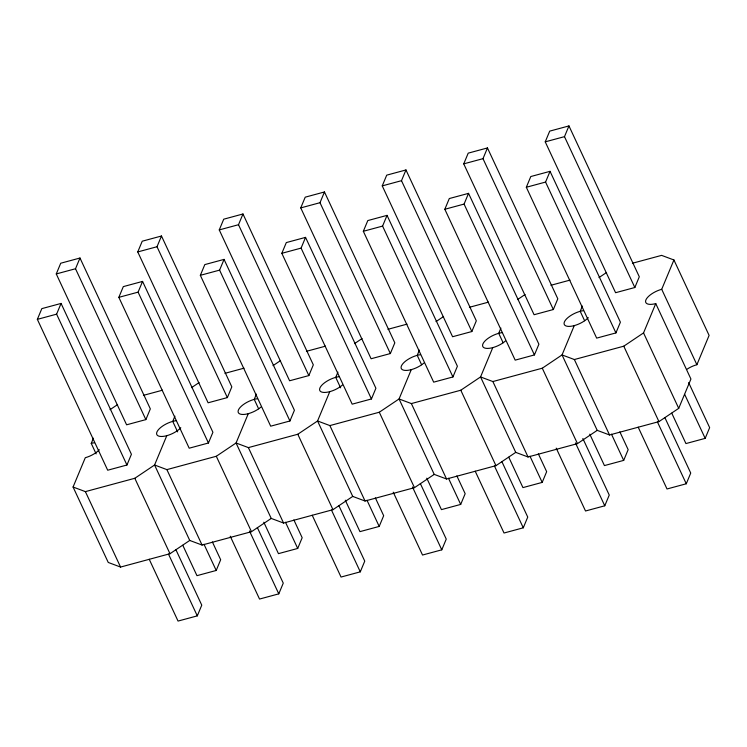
<?xml version="1.0" encoding="UTF-8"?>
<svg xmlns="http://www.w3.org/2000/svg" width="747" height="747" viewBox="0 0 747 747"><rect width="100%" height="100%" fill="white"/><g stroke="black" fill="none" stroke-linecap="round" stroke-linejoin="round"><path stroke-width="1.12" d="M37.35 319.361L41.823 308.632L61.067 303.431L131.416 454.288L126.943 465.017L107.699 470.218L37.35 319.361L56.604 314.16L61.067 303.431M56.268 273.944L60.731 263.224L79.985 258.023L150.334 408.88L145.861 419.609L126.607 424.81L56.268 273.944L75.512 268.743L79.985 258.023M118.848 297.343L123.311 286.615L142.565 281.414L212.914 432.27L208.441 442.999L189.196 448.2L118.848 297.343L138.092 292.142L142.565 281.414M137.756 251.935L142.229 241.206L161.483 236.005L231.822 386.862L227.359 397.591L208.105 402.792L137.756 251.935L157.01 246.734L161.483 236.005M632.41 263.252L661.609 255.371L673.925 259.975L661.711 289.294A14.296 5.696 -25 0 0 645.903 299.911A14.296 5.696 -25 0 0 655.754 303.59L690.928 379.028L678.715 408.348L658.947 421.616L609.543 434.969L597.217 430.356L577.459 443.634L528.045 456.977L515.729 452.374L495.961 465.652L446.547 478.995L434.231 474.392L414.464 487.67L365.05 501.013L352.733 496.41L332.966 509.678L283.561 523.031L271.236 518.427L251.478 531.696L202.064 545.049L189.747 540.445L169.98 553.714L120.566 567.066L108.25 562.454L73.075 487.025L85.289 457.706A14.296 5.696 -25 0 0 99.304 449.741M96.13 453.877L91.246 443.41L93.422 438.172M200.345 275.326L204.809 264.597L224.063 259.396L294.411 410.262L289.939 420.981L270.685 426.182L200.345 275.326L219.59 270.125L224.063 259.396M219.254 229.917L223.726 219.188L242.971 213.987L313.32 364.844L308.856 375.573L289.603 380.774L219.254 229.917L238.508 224.716L242.971 213.987M166.786 435.688L154.573 465.007L134.805 478.285L85.391 491.629L73.075 487.025M174.919 416.154L172.744 421.392L177.627 431.869M281.834 253.308L286.306 242.579L305.551 237.378L375.9 388.244L371.436 398.963L352.182 404.164L281.834 253.308L301.088 248.107L305.551 237.378M300.752 207.899L305.215 197.171L324.469 191.97L394.818 342.836L390.345 353.555L371.1 358.756L300.752 207.899L320.005 202.698L324.469 191.97M248.275 413.679L236.061 442.999L216.303 456.268L166.889 469.62L154.573 465.007L189.747 540.445M256.417 394.136L254.232 399.374L258.63 408.805M149.223 559.27L178.047 621.074L197.292 615.873L201.765 605.154L175.872 549.624M182.791 545.282L196.956 575.666L216.21 570.465L220.673 559.736L212.372 541.93M363.331 231.29L367.804 220.57L387.049 215.369L457.397 366.226L452.934 376.955L433.68 382.156L363.331 231.29L382.585 226.089L387.049 215.369M382.249 185.882L386.713 175.153L405.966 169.952L476.315 320.818L471.843 331.537L452.589 336.738L382.249 185.882L401.494 180.681L405.966 169.952M329.772 391.661L317.559 420.981L297.792 434.25L248.387 447.602L236.061 442.999L271.236 518.427M337.915 372.118L335.73 377.356L340.613 387.833M230.225 536.206L259.536 599.057L278.79 593.856L283.262 583.136L257.37 527.606M263.803 522.218L278.454 553.648L297.708 548.447L302.171 537.728L293.87 519.912M444.829 209.272L449.292 198.553L468.546 193.352L538.895 344.208L534.422 354.937L515.178 360.138L444.829 209.272L464.074 204.08L468.546 193.352M463.738 163.864L468.21 153.144L487.464 147.943L557.804 298.8L553.34 309.529L534.086 314.73L463.738 163.864L482.992 158.663L487.464 147.943M411.27 369.644L399.057 398.963L379.289 412.232L329.885 425.585L317.559 420.981L352.733 496.41M419.403 350.11L417.228 355.339L421.625 364.769M312.209 515.234L341.034 577.048L360.287 571.847L364.751 561.118L338.858 505.588M345.291 500.21L359.951 531.631L379.196 526.43L383.669 515.71L375.368 497.894M526.327 187.264L530.79 176.535L550.044 171.334L620.393 322.19L615.92 332.919L596.666 338.12L526.327 187.264L545.571 182.063L550.044 171.334M545.235 141.846L549.708 131.127L568.953 125.926L639.301 276.782L634.838 287.511L615.584 292.712L545.235 141.846L564.489 136.654L568.953 125.926M492.768 347.626L480.554 376.946L460.787 390.223L411.373 403.567L399.057 398.963L434.231 474.392M500.901 328.092L498.725 333.321L503.114 342.752M393.221 492.17L422.531 555.03L441.785 549.829L446.248 539.101L420.356 483.58M426.789 478.192L441.449 509.622L460.694 504.421L465.166 493.692L456.856 475.886M574.256 325.608L562.043 354.928L542.285 368.206L492.871 381.549L480.554 376.946L515.729 452.374M582.399 306.074L580.214 311.312L584.612 320.734M475.204 471.198L504.029 533.013L523.274 527.812L527.746 517.083L501.853 461.562M508.772 457.22L522.937 487.604L542.191 482.403L546.655 471.674L538.354 453.868M597.217 430.356L562.043 354.928L574.368 359.531L623.773 346.188L643.541 332.91L655.754 303.59M556.207 448.135L585.517 510.995L604.771 505.794L609.244 495.065L582.856 438.498M589.785 434.156L604.435 465.586L623.689 460.385L628.152 449.657L619.851 431.85M686.941 369.27A14.296 5.696 -25 0 1 696.886 364.723L709.099 335.403L673.925 259.975M638.19 427.172L667.015 488.977L686.269 483.776L690.732 473.056L664.839 417.526M671.768 413.184L685.933 443.569L705.177 438.368L709.65 427.639L688.641 382.595M110.042 409.664L117.578 404.603M191.54 387.646L199.075 382.585M273.038 365.628L280.564 360.577M354.536 343.611L362.062 338.559M436.024 321.593L443.559 316.541M517.522 299.584L525.057 294.523M599.019 277.567L606.545 272.506M143.433 395.35L162.529 390.195M224.931 373.332L244.026 368.178M306.429 351.323L325.515 346.16M387.926 329.306L407.012 324.142M469.415 307.288L488.51 302.133M550.913 285.27L570.008 280.116M661.711 289.294L696.886 364.723M564.489 136.654L634.838 287.511M684.663 394.369L705.177 438.368M643.541 332.91L678.715 408.348M623.773 346.188L658.947 421.616M545.571 182.063L615.92 332.919M657.444 421.971L686.269 483.776M482.992 158.663L553.34 309.529M611.476 434.194L623.689 460.385M574.368 359.531L609.543 434.969M542.285 368.206L577.459 443.634M464.074 204.08L534.422 354.937M575.461 442.934L604.771 505.794M401.494 180.681L471.843 331.537M529.978 456.212L542.191 482.403M492.871 381.549L528.045 456.977M460.787 390.223L495.961 465.652M382.585 226.089L452.934 376.955M494.458 465.997L523.274 527.812M320.005 202.698L390.345 353.555M448.48 478.229L460.694 504.421M411.373 403.567L446.547 478.995M379.289 412.232L414.464 487.67M301.088 248.107L371.436 398.963M412.465 486.969L441.785 549.829M238.508 224.716L308.856 375.573M366.992 500.247L379.196 526.43M329.885 425.585L365.05 501.013M297.792 434.25L332.966 509.678M219.59 270.125L289.939 420.981M331.463 510.033L360.287 571.847M157.01 246.734L227.359 397.591M285.494 522.256L297.708 548.447M248.387 447.602L283.561 523.031M216.303 456.268L251.478 531.696M138.092 292.142L208.441 442.999M249.479 531.005L278.79 593.856M75.512 268.743L145.861 419.609M203.996 544.274L216.21 570.465M166.889 469.62L202.064 545.049M134.805 478.285L169.98 553.714M56.604 314.16L126.943 465.017M168.477 554.069L197.292 615.873M85.391 491.629L120.566 567.066M588.281 317.643A14.296 5.696 -25 0 1 570.372 326.336A14.296 5.696 -25 0 1 565.796 319.735A14.296 5.696 -25 0 1 583.435 310.659M505.364 341.052A14.296 5.696 -25 0 1 487.623 348.419A14.296 5.696 -25 0 1 484.7 341.286A14.296 5.696 -25 0 1 501.937 332.667M423.876 363.061A14.296 5.696 -25 0 1 406.125 370.437A14.296 5.696 -25 0 1 403.203 363.303A14.296 5.696 -25 0 1 420.449 354.685M342.378 385.078A14.296 5.696 -25 0 1 324.628 392.455A14.296 5.696 -25 0 1 321.714 385.321A14.296 5.696 -25 0 1 338.951 376.703M180.802 427.723A14.296 5.696 -25 0 1 162.902 436.416A14.296 5.696 -25 0 1 158.317 429.814A14.296 5.696 -25 0 1 175.956 420.738M91.246 443.41A14.296 5.696 -25 0 1 94.467 442.756M260.88 407.096A14.296 5.696 -25 0 1 243.13 414.473A14.296 5.696 -25 0 1 240.217 407.339A14.296 5.696 -25 0 1 257.454 398.721"/></g></svg>
